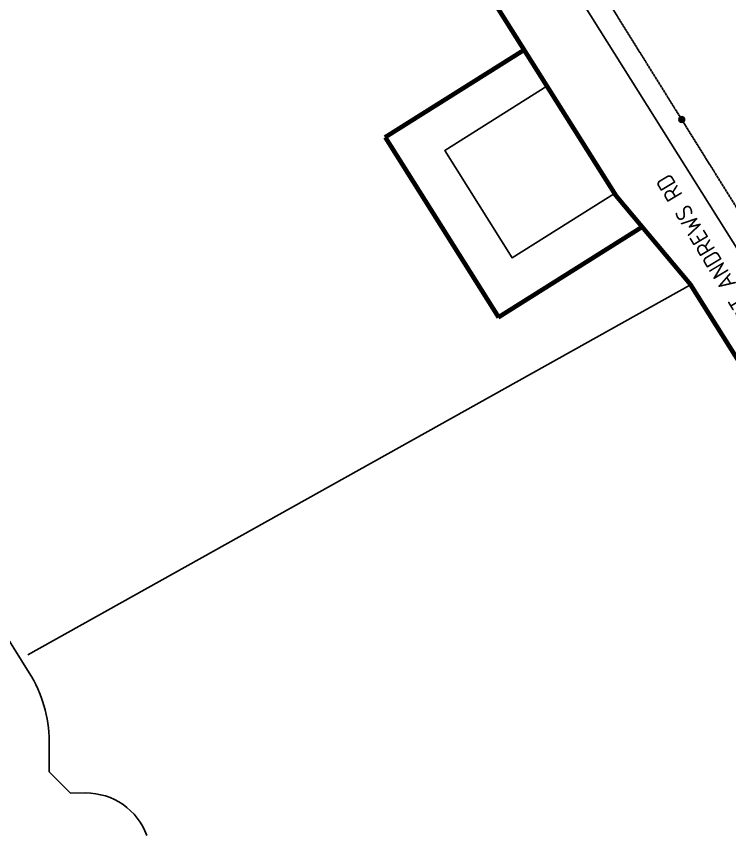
# Model space of a CAD drawing. Extents: x 294483 to 298733, y 6233899 to 6239242.
# Drawn here: x 296886.8 to 297134.8, y 6236921.4 to 6237206.2 of the extents above; entities that cross this region are included whole.
import ezdxf
from ezdxf.enums import TextEntityAlignment as Align

# ---------------------------------------------------------------- set-up
doc = ezdxf.new("R2010")
doc.units = 0
doc.linetypes.add('Cable Exist OH', pattern=[1, 1, 0])
doc.layers.add('Cadastre Land Parcels_SP_EXT', color=9, linetype='Continuous', lineweight=5)
doc.layers.add('Cadastre Roads_SP_EXT', color=94, linetype='Continuous', lineweight=15)
doc.layers.add('Mains_HV_EXT', color=1, linetype='Continuous', lineweight=25, true_color=0xff0000)
doc.layers.add('Notes', color=7, linetype='Continuous')
doc.layers.add('SupportsOH_SP_TR_HV_LV_SL_EXT', color=7, linetype='Continuous')
doc.styles.add('POLE_LABEL', font='arial.ttf')
doc.styles.get("Standard").update_dxf_attribs({"font": 'isocp.shx'})

# ---------------------------------------------------------------- blocks, each defined once
blk = doc.blocks.new('POLE_EXT')
blk.add_hatch(color=256).paths.add_polyline_path([(-1, 0, 1), (1, 0, 1)])
blk.add_lwpolyline([(-1, 0, 1), (1, 0, 1)], format="xyb", close=True)
for tag, height, flags, p in [('pNumber', 2.5, 8, (-17.84, 2.07)), ('OWNED_BY', 0.2, 9, (1.35, -0.4)), ('PARENT', 0.2, 9, (1.35, -0.6)), ('SPECIAL_USE', 0.2, 9, (1.35, -0.8)), ('STATE', 0.2, 9, (1.35, -1)), ('USAGE', 0.2, 9, (1.35, -1.2)), ('cLV', 0.2, 9, (1.35, -1.4)), ('hDepth', 0.2, 9, (1.35, -1.6)), ('hDia', 0.2, 9, (1.35, -1.8)), ('cHV', 0.2, 9, (1.35, -2)), ('LBRACKET', 0.2, 9, (1.35, -2.2)), ('LExisting', 0.2, 9, (1.35, -2.4)), ('LANTNUMBER', 0.2, 9, (1.35, -2.6)), ('LOther', 0.2, 9, (1.35, -2.8)), ('LRemove', 0.2, 9, (1.35, -3)), ('LEGEND', 0.2, 9, (1.35, -3.2)), ('cLinedev', 0.2, 9, (1.35, -3.4)), ('LOCATION', 0.2, 9, (1.35, -3.6)), ('pExisting', 0.2, 9, (1.35, -3.8)), ('PFNUMBER', 0.2, 9, (1.35, -4)), ('NEWPFNUMBER', 0.2, 9, (1.35, -4.2)), ('pFooting', 0.2, 9, (1.35, -4.4)), ('pNew', 0.2, 9, (1.35, -4.6)), ('pRelocate', 0.2, 9, (1.35, -5)), ('pRemove', 0.2, 9, (1.35, -5.2)), ('pReplace', 0.2, 9, (1.35, -5.4)), ('pStay', 0.2, 9, (1.35, -5.6)), ('pType', 0.2, 9, (1.35, -5.8)), ('cspan', 0.2, 9, (1.35, -6)), ('STREETNAME', 0.2, 9, (1.35, -6.2)), ('SUBURB', 0.2, 9, (1.35, -6.4)), ('NOTES', 0.2, 9, (1.35, -6.6)), ('MAINTAINED_BY', 0.2, 9, (1.36, -6.81)), ('OPERATED_BY', 0.2, 9, (1.36, -7.01))]:
    blk.add_attdef(tag, text='', height=height, dxfattribs=dict(flags=flags)).set_placement(p, align=Align.MIDDLE_LEFT)
at = {"style": 'POLE_LABEL'}
for tag, height, flags, p in [('ASSET_NUM', 2.5, 8, (2, 2)), ('STRUCTURE_PLANT_NUMBER', 0.2, 9, (1.35, 0.03)), ('STREET_CODE', 0.2, 9, (1.35, -0.2))]:
    blk.add_attdef(tag, text='', height=height, dxfattribs=dict(at, flags=flags)).set_placement(p, align=Align.MIDDLE_LEFT)
at = {"flags": 1}
blk.add_attdef('Z', (1.35, -7.33), '', height=0.2, dxfattribs=at)

msp = doc.modelspace()

# ---------------------------------------------------------------- linework, layer by layer
at = {"layer": 'Cadastre Land Parcels_SP_EXT', "linetype": 'Continuous'}
msp.add_lwpolyline([(297051.09834, 6237262.90568), (297215.64452, 6237000.94214), (297362.0554, 6237357.161)], dxfattribs=at)
at = {"layer": 'Cadastre Roads_SP_EXT', "linetype": 'Continuous'}
msp.add_lwpolyline([(296935.88669, 6237373.5099), (296991.31753, 6237308.97226), (297095.12526, 6237143.96194), (297121.06234, 6237113.03276), (297205.25295, 6236979.26209), (297278.31333, 6236863.16785), (297284.59663, 6236871.84142), (297291.07536, 6236880.78582), (297215.6445, 6237000.94213), (297051.0984, 6237262.90571), (296967.23797, 6237396.40978)], dxfattribs=at)
at = {"layer": 'Mains_HV_EXT', "linetype": 'Cable Exist OH'}
for p, q in [((297118.12152, 6237170.31411), (297063.27235, 6237258.33067)), ((297171.54427, 6237084.58656), (297118.12152, 6237170.31411))]:
    msp.add_line(p, q, dxfattribs=at)
at = {"layer": 'Notes', "lineweight": 70}
for p, q in [((296991.39053, 6237308.9029), (297095.23419, 6237143.85293)), ((297015.06508, 6237164.19472), (297063.32694, 6237194.56658)), ((297015.06508, 6237164.19472), (297054.4791, 6237101.56457)), ((297095.23419, 6237143.85293), (297121.17714, 6237112.91583)), ((297054.4791, 6237101.56457), (297104.36825, 6237132.96051)), ((297206.06814, 6236977.98996), (297121.17714, 6237112.91583))]:
    msp.add_line(p, q, dxfattribs=at)
at = {"layer": 'Notes'}
for p, q in [((296781.28624, 6237152.85489), (296891.30084, 6236978.03814)), ((296890.84931, 6236984.19917), (297121.21078, 6237112.83864)), ((296890.84931, 6236984.19917), (297121.21078, 6237112.83864)), ((296898.22996, 6236954.19479), (296898.27182, 6236943.58131)), ((296905.70095, 6236936.21056), (296898.27182, 6236943.58131)), ((296910.91667, 6236936.23113), (296905.70095, 6236936.21056))]:
    msp.add_line(p, q, dxfattribs=at)
at = {"layer": 'Notes', "flags": 128}
msp.add_lwpolyline([(297073.95965, 6237177.6271), (297094.73191, 6237144.61932), (297059.18507, 6237122.2492), (297035.74971, 6237159.48875), (297071.29654, 6237181.85887)], dxfattribs=at)
at = {"layer": 'Notes'}
for centre, radius, start, end in [((296853.13031, 6236954.0169), 45.1, 0.2259952, 32.1827778), ((296911.00581, 6236913.6313), 22.6, 20.1376089, 90.2259952)]:
    msp.add_arc(centre, radius, start, end, dxfattribs=at)

# ---------------------------------------------------------------- block references
at = {"layer": 'SupportsOH_SP_TR_HV_LV_SL_EXT', "zscale": 2}
msp.add_blockref('POLE_EXT', (297118.12155, 6237170.3141), dxfattribs=at)

# ---------------------------------------------------------------- texts
at = {"layer": 'Cadastre Roads_SP_EXT'}
msp.add_text('ST ANDREWS RD', height=6, rotation=121, dxfattribs=at).set_placement((297143.41445, 6237102.97578))

doc.saveas('drawing.dxf')
